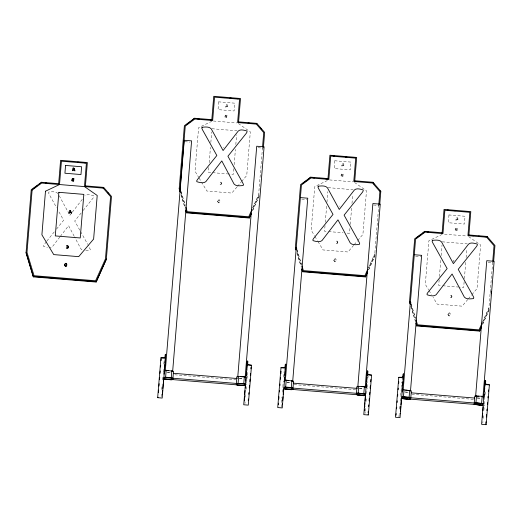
<?xml version="1.0" encoding="UTF-8"?>
<svg xmlns="http://www.w3.org/2000/svg" width="521" height="521" viewBox="0 0 521 521"><rect width="100%" height="100%" fill="white"/><g stroke="black" fill="none" stroke-linecap="round" stroke-linejoin="round"><path stroke-width="0.39" stroke-dasharray="2.6 1.95" d="M161.165 396.676L161.49 392.697M161.751 389.519L162.148 384.745M162.539 379.972L162.799 376.787M163.19 372.014L163.457 368.829M163.848 364.055L164.108 360.871M208.791 167.482L208.393 172.327L227.723 173.916M209.188 162.643L210.451 147.3M210.849 142.461L211.708 131.963M233.825 168.732L233.362 174.379L228.53 173.981M234.157 164.695L235.42 149.358M235.818 144.512L236.612 134.822M262.499 147.606L258.579 195.264L252.652 208.413M244.974 403.567L245.111 401.978M245.502 397.204L245.762 394.019M246.153 389.246L246.615 383.677M246.68 382.883L247.267 375.719M247.332 374.925L247.788 369.356M281.158 407.344L281.483 403.365M281.548 402.57L282.004 397.002M282.395 392.228L282.792 387.455M282.857 386.654L283.313 381.085M283.639 377.106L284.101 371.538M284.166 370.744L284.297 369.155M325.026 225.6L324.563 231.252L327.787 231.513M325.293 222.369L326.687 205.417M326.954 202.187L327.813 191.689M349.93 228.459L349.532 233.304L346.309 233.037M350.262 224.421L351.655 207.469M351.988 203.431L352.717 194.554M378.806 204.909L374.749 254.189L368.49 268.068M365.032 413.44L365.162 411.85M365.228 411.049L365.618 406.276M366.016 401.502L366.276 398.324M366.667 393.55L367.129 387.976M367.194 387.181L367.65 381.613M367.976 377.634L368.106 376.045M398.943 417.028L399.21 413.843M399.6 409.07L399.861 405.892M400.252 401.118L400.649 396.338M400.714 395.543L401.3 388.386M401.365 387.591L401.821 382.017M439.157 279.77L438.695 285.423L441.919 285.69M439.424 276.547L440.818 259.588M441.15 255.557L442.016 245.059M464.133 281.828L463.664 287.475L458.832 287.078M464.393 278.598L465.859 260.839M466.119 257.608L466.855 248.725M492.671 262.317L488.887 308.36L482.954 321.509M482.824 423.124L482.954 421.535M483.214 418.35L483.475 415.165M483.872 410.392L484.328 404.824M484.393 404.029L484.849 398.454M485.175 394.482L485.442 391.297M252.685 207.977L258.618 194.828M252.607 210.302L259.171 195.746M252.574 210.738L259.132 196.183M368.529 267.631L374.788 253.753M368.451 269.95L375.016 255.401M368.744 269.657L374.977 255.831M482.661 321.809L488.919 307.924M482.583 324.127L489.147 309.572M482.55 324.563L489.108 310.008M453.224 261.842L453.856 260.578M59.869 236.996L52.608 246.426L51.182 247.358L49.775 247.455M60.351 236.371L68.583 225.684L74.145 236.169M69.879 215.303L71.833 212.789M72.321 212.158L82.578 198.963M81.165 212.952L74.711 221.008L80.221 230.914M83.152 210.471L93.077 198.071L93.884 196.612L93.637 195.714C91.045 195.043 87.228 193.708 85.021 195.824M46.382 241.646L43.477 245.593L43.647 246.479L47.431 247.325M46.89 241.021L54.503 231.591M56.535 229.071L63.634 220.272L58.573 211.2M223.294 147.176L223.828 147.215M339.464 206.095L339.998 206.14M453.596 260.272L454.13 260.311M236.97 187L231.825 193.063L206.857 191.012L201.549 182.142M237.485 186.394L241.086 182.148M241.594 181.542L246.739 175.479L250.321 131.885L237.589 123.002M353.655 245.319L347.995 251.988L323.027 249.937L317.719 241.067M354.169 244.714L357.256 241.073M357.771 240.468L362.909 234.404L366.497 190.81L353.759 181.927M467.786 299.49L462.127 306.159L437.158 304.108L433.075 297.289M468.301 298.885L471.388 295.244M471.902 294.639L477.041 288.575L480.629 244.981L467.891 236.098M211.917 121.282L198.599 127.632L195.017 171.227L198.69 177.368M327.383 180.54L314.769 186.557L311.187 230.152L314.45 235.609M442.218 234.378L428.9 240.728L425.318 284.323L428.588 289.78M85.776 250.484L89.912 250.288L90.302 249.442L88.095 245.059M213.421 121.015L236.781 122.936M211.975 128.733L236.944 130.784M184.864 141.705L190.015 142.135M258.084 147.73L263.242 148.153M329.591 179.934L352.951 181.855M328.145 187.658L353.121 189.709M301.757 199.094L306.908 199.517M373.505 204.994L379.392 205.476M444.53 234.176L467.083 236.033M328.588 231.585L343.092 232.776M442.277 241.829L467.252 243.88M415.641 256.234L420.799 256.658M488.131 262.193L493.283 262.617M442.726 285.755L458.031 287.012M167.638 372.417L170.875 372.684M239.315 378.311L242.552 378.578M286.882 382.225L290.119 382.492M359.373 388.184L363.417 388.516M404.674 391.909L408.718 392.241M477.164 397.868L481.209 398.2M166.811 372.561L170.855 372.893M239.302 378.52L242.532 378.787M286.869 382.434L290.106 382.694M359.353 388.392L363.397 388.725M405.468 392.183L408.705 392.45M477.145 398.077L481.189 398.409M174.841 374.794L235.863 379.809M294.098 384.596L355.915 389.682M411.883 394.28L473.706 399.366M81.979 249.872L80.82 248.745L74.516 236.866M58.026 193.604C55.929 191.148 51.781 191.8 48.889 192.015L48.596 192.894L49.228 194.463L56.626 207.716M428.991 290.464L431.44 294.56M314.86 236.293L317.309 240.383M199.1 178.052L201.139 181.464M80.612 231.617L87.704 244.349M59.173 195.701L69.117 213.903M411.147 303.802L415.387 317.79M411.115 304.238L415.582 319.002M410.945 306.172L415.4 320.871M410.906 306.608L415.595 322.076M297.016 249.631L301.49 264.394M296.977 250.067L301.451 264.831M297.048 252.77L300.793 265.143M297.009 253.206L300.995 266.355M181.08 191.487L185.313 205.469M181.041 191.923L185.046 205.131M181.113 194.62L184.857 207M181.074 195.056L185.059 208.205M217.446 201.158C220.207 207.078 221.138 196 217.446 201.158M221.705 183.229L221.06 184.655L219.38 184.401L220.65 184.434L221.236 183.731L221.08 182.663L219.575 182.506L219.758 182.109L221.002 182.155L221.705 183.229M333.616 260.077C336.332 266.01 337.452 254.854 333.616 260.077M337.875 242.148L337.237 243.581L335.563 243.359L336.989 243.281L337.439 242.415L337.133 241.451L335.778 241.444L335.804 241.093L337.172 241.073L337.875 242.148M447.747 314.254C450.463 320.187 451.59 309.025 447.747 314.254M452.007 296.325L451.368 297.751L449.682 297.498L450.952 297.53L451.538 296.827L451.388 295.765L449.883 295.609L450.059 295.205L451.31 295.251L452.007 296.325M217.876 201.204L217.973 201.881A0.834 0.723 4.7 0 0 218.403 202.272L219.328 202.409L219.497 200.305L218.546 200.305A0.905 0.788 4.7 0 0 218.065 200.631L217.876 201.204M334.046 260.129L334.143 260.806A0.834 0.723 4.7 0 0 334.58 261.19L335.498 261.334L335.667 259.224L334.716 259.224A0.905 0.788 4.7 0 0 334.235 259.556L334.046 260.129M448.177 314.3L448.281 314.977A0.834 0.723 4.7 0 0 448.711 315.368L449.63 315.505L449.805 313.401L448.855 313.401A0.905 0.788 4.7 0 0 448.373 313.727L448.177 314.3M218.677 101.856L218.038 109.638L234.085 110.96L234.73 103.171L218.677 101.856M226.466 116.43L226.388 117.388L225.254 117.03L225.43 116.476L226.466 116.43M226.563 115.265L226.492 116.144L225.613 115.936L225.665 115.31L226.563 115.265M226.98 115.154L226.726 117.681L224.896 117.212L224.864 116.522L225.456 116.15A0.658 0.573 4.7 0 1 225.105 115.727L225.508 114.991L226.98 115.154M334.847 160.774L334.208 168.563L350.262 169.879L350.9 162.096L334.847 160.774M342.636 175.356L342.558 176.306L341.424 175.955L341.6 175.395L342.636 175.356M342.733 174.19L342.662 175.069L341.783 174.861L341.841 174.229L342.733 174.19M343.157 174.079L342.896 176.599L341.066 176.131L341.034 175.447L341.626 175.069A0.658 0.573 4.7 0 1 341.275 174.652L341.678 173.91L343.157 174.079M448.978 214.952L448.34 222.734L464.393 224.056L465.032 216.267L448.978 214.952M456.767 229.527L456.689 230.484L455.556 230.126L455.732 229.572L456.767 229.527M456.865 228.361L456.793 229.24L455.914 229.032L455.973 228.406L456.865 228.361M457.288 228.25L457.028 230.777L455.204 230.308L455.165 229.618L455.758 229.247A0.658 0.573 4.7 0 1 455.406 228.823L455.816 228.087L457.288 228.25M225.58 107.013L225.958 107.15L226.29 106.505L227.54 106.61C229.22 110.302 226.264 99.361 225.58 107.013M341.75 165.939L342.128 166.069L342.46 165.424L343.71 165.528C345.371 169.253 342.492 158.202 341.75 165.939M455.882 220.109L456.259 220.246L456.591 219.601L457.842 219.706C459.502 223.418 456.663 212.34 455.882 220.109M227.052 104.968L226.42 106.232L227.462 106.323L227.052 104.968M343.222 163.894L342.59 165.157L343.632 165.242L343.222 163.894M457.353 218.065L456.722 219.328L457.77 219.419L457.353 218.065"/><path stroke-width="0.78" d="M85.431 185.886L103.666 187.384L111.501 196.43L106.317 259.478L96.144 282.037L33.318 276.872L26.083 252.457M41.328 182.695L41.361 182.259L58.678 183.685M58.639 184.121L60.592 160.331L87.352 162.532L85.392 186.316M103.666 187.384L103.627 187.82L102.044 187.69M96.144 282.037L106.349 259.041M158.475 392.45L158.671 390.066M158.996 386.087L159.192 383.697M159.517 379.718L159.719 377.334M160.045 373.355L160.24 370.972M160.566 366.992L160.696 365.397M161.093 360.623L161.223 359.034M164.929 357.79L165.196 354.606L165.789 354.326L162.194 398.064L157.661 397.686L160.943 357.745L164.369 357.693L164.975 357.243M162.656 390.112L162.519 394.104M162.786 388.523L163.177 383.749M163.314 382.153L163.64 378.181M163.965 374.202L164.226 371.017M164.356 369.428L164.753 364.654M164.883 363.059L165.209 359.08M165.339 357.491L165.6 354.306M164.616 378.93L164.734 377.549L165.6 377.412L171.858 377.986L171.982 379.535L164.857 379.099L171.982 379.535M165.268 371.069L184.239 140.266L191.604 140.872L172.646 371.434M163.881 377.478L165.619 377.204L166.186 370.281L173.513 371.304L172.829 379.607L171.096 379.881L163.77 378.858M245.43 384.185L243.763 383.632L236.371 383.436L172.946 378.226L171.279 377.673L171.852 370.75M251.259 213.649L249.292 218.012L186.466 212.848L185.795 210.093M211.826 119.661L194.509 118.241L191.943 120.54M238.54 122.298L240.5 98.508L213.747 96.307L211.786 120.097L210.217 119.967M256.781 123.796L256.814 123.36L238.579 121.862M249.292 218.012L251.298 213.213M245.319 385.566L237.921 385.371L236.254 384.817L236.938 376.52L244.336 376.709L245.997 377.263M237.107 384.889L237.485 383.384L243.75 383.834L244.583 384.114L244.206 385.618L237.107 384.889L244.466 385.494M237.771 376.794L256.729 146.225L264.088 146.831L245.111 377.634M238.104 383.163L238.67 376.24M262.532 147.169L263.73 132.634L256.352 124.109L237.622 122.565L239.543 99.211L214.574 97.16L212.653 120.514L194.815 119.049L185.255 126.102L180.136 188.374L180.611 189.931M243.763 383.632L244.336 376.709M263.424 147.293L264.648 132.406L256.814 123.36M244.512 400.949L244.577 396.846M244.772 394.462L245.098 390.483M245.3 388.093L245.56 384.915M245.886 380.936L246.146 377.751M246.342 375.367L246.674 371.388M246.869 368.998L247.332 361.027L243.737 404.765L248.27 405.136L251.552 365.188L248.185 364.583L247.657 364.042M247.612 364.589L247.872 361.405L247.521 361.04M248.256 400.636L248.387 399.04M248.778 394.267L248.914 392.678M249.305 387.904L249.5 385.514M249.826 381.541L250.021 379.151M250.354 375.172L250.484 373.583M250.875 368.809L251.005 367.214M278.331 404.706L278.461 403.117M278.794 399.138L278.989 396.755M279.38 391.981L279.51 390.385M279.901 385.612L280.031 384.023M280.428 379.249L280.558 377.653M280.884 373.681L281.079 371.291M284.987 367.663L285.248 364.479L285.84 364.192L282.245 407.93L277.719 407.559L281.001 367.611L284.427 367.559L285.033 367.116M282.649 400.779L282.975 396.8M283.17 394.417L283.561 389.636M284.219 381.685L284.544 377.705M284.74 375.315L285.065 371.336M285.261 368.953L285.658 364.179M284.674 388.803L284.792 387.422L285.658 387.279L291.91 387.858L292.04 389.408L284.915 388.966L292.04 389.408M285.319 380.929L301.431 185.02L310.985 177.967L328.823 179.432L330.744 156.079L355.713 158.137L353.792 181.49L372.522 183.027L379.9 191.552L378.839 204.479M283.938 387.35L285.671 387.077L286.244 380.154L293.57 381.177L292.887 389.474L291.154 389.747L283.828 388.731M365.488 394.052L358.161 393.036L356.423 393.309L292.997 388.093L291.337 387.539L291.903 380.617M292.704 381.294L307.755 198.201L300.396 197.596M367.429 272.568L365.462 276.938L302.636 271.767L301.965 269.012M327.996 178.586L310.679 177.16L308.119 179.458M327.956 179.016L329.917 155.232L356.67 157.427L354.716 181.217M354.749 180.78L372.984 182.285L373.993 183.926M365.462 276.938L367.468 272.131M365.371 395.432L363.638 395.713L356.312 394.69L356.996 386.387L364.387 386.582L366.055 387.136M357.159 394.762L357.276 393.381L358.142 393.244L364.4 393.817L364.524 395.367L357.399 394.925L364.524 395.367M357.829 386.647L372.88 203.555L380.245 204.16L365.234 386.68M358.161 393.036L358.728 386.113M363.821 393.498L364.387 386.582M379.724 204.61L380.818 191.331L372.984 182.285M364.563 410.815L364.44 409.102M364.57 407.513L364.96 402.74M365.091 401.15L365.482 396.377M366.204 387.624L366.53 383.645M366.725 381.255L367.051 377.276M367.181 375.687L367.39 370.9L363.795 414.638L368.327 415.009L371.61 375.061L368.236 374.449L367.715 373.909M367.605 375.257L367.93 371.278L367.579 370.913M368.119 412.892L368.249 411.303M368.64 406.523L368.77 404.934M369.096 400.955L369.291 398.572M369.623 394.592L369.819 392.202M370.144 388.223L370.34 385.84M370.665 381.86L370.861 379.47M396.058 415.191L396.188 413.596M396.579 408.822L396.709 407.233M397.106 402.459L397.236 400.864M397.627 396.09L397.757 394.501M398.148 389.728L398.285 388.138M398.676 383.365L398.806 381.769M402.779 377.347L403.039 374.163L403.632 373.876L400.037 417.614L395.504 417.243L398.793 377.295L402.219 377.243L402.824 376.8M400.369 411.258L400.766 406.484M400.896 404.895L401.287 400.121M401.938 392.163L402.271 388.184M402.466 385.8L402.792 381.821M402.987 379.431L403.449 373.863M402.466 398.487L402.577 397.106L403.443 396.963L409.701 397.543L409.825 399.093L402.7 398.65L409.825 399.093M402.297 390.112L403.182 389.825L415.563 239.198L425.116 232.145L442.954 233.61L444.875 210.256L469.844 212.308L467.923 235.661L486.653 237.205L494.032 245.73L492.775 261.073M401.73 397.035L403.462 396.761L404.029 389.838L411.362 390.861L410.678 399.158L408.946 399.431L401.613 398.415M483.273 403.736L475.947 402.72L474.214 402.993L410.789 397.777L409.128 397.223L409.695 390.301M410.47 391.238L421.645 255.336L414.286 254.736M481.567 326.745L479.594 331.109L416.767 325.944L416.103 323.189M442.127 232.757L424.817 231.337L422.251 233.636M442.095 233.193L444.048 209.403L470.802 211.604L468.848 235.394M487.083 236.892L487.115 236.456L468.88 234.958M479.594 331.109L481.599 326.309M483.162 405.117L481.43 405.397L474.103 404.374L474.787 396.071L482.179 396.266L483.846 396.82M474.95 404.446L475.328 402.935L481.593 403.391L482.426 403.671L482.049 405.175L474.95 404.446L482.316 405.051M475.595 396.592L486.77 260.695L494.129 261.301L482.98 396.963M475.947 402.72L476.52 395.797M481.612 403.182L482.179 396.266M491.023 293.297L491.153 291.695M493.628 261.555L494.95 245.502L487.115 236.456M482.355 417.197L482.687 413.218M482.882 410.835L483.208 406.855M483.931 398.103L484.256 394.123M484.452 391.74L484.777 387.761M484.908 386.165L485.181 380.584L481.586 424.322L486.113 424.693L489.401 384.745L486.028 384.133L485.5 383.593M485.455 384.14L485.722 380.962L485.37 380.597M485.839 423.371L485.969 421.782M486.367 417.008L486.562 414.618M486.888 410.639L487.018 409.05M487.409 404.276L487.539 402.681M487.936 397.907L488.066 396.318M488.457 391.545L488.587 389.955M252.027 209.442L248.732 216.743L187.202 211.689L185.789 207.026M367.539 269.826L364.908 275.668L303.372 270.607L301.959 265.944M482.329 322.538L479.04 329.839L417.503 324.785L416.09 320.122M157.674 397.523L158.084 397.223M164.454 370.561L166.186 370.281M284.505 380.428L286.244 380.154M41.361 182.259L31.24 189.729L26.05 252.893L33.318 276.872M33.103 188.758L37.532 185.496M39.427 184.095L40.69 183.164M194.509 118.241L184.395 125.704L179.198 188.869L180.136 191.962M186.251 124.74L190.048 121.94M310.679 177.16L300.565 184.623L295.368 247.794L296.071 250.113M302.427 183.659L306.849 180.396M424.817 231.337L414.696 238.8L409.499 301.965L410.203 304.284M416.559 237.837L420.981 234.567M165.3 370.626L168.596 370.692M285.358 380.499L288.654 380.558M475.634 396.142L478.929 396.201M282.108 404.035L282.571 403.977M399.9 413.72L400.362 413.661M403.182 389.825L404.029 389.838M223.437 97.544L225.059 97.674M229.924 98.078L231.545 98.209M236.41 98.606L238.032 98.743M197.622 118.931L199.198 119.062M203.919 119.452L205.495 119.576M241.711 122.559L243.3 122.689M248.055 123.08L249.644 123.21M333.121 155.929L334.743 156.066M345.286 156.932L346.908 157.062M351.766 157.466L353.388 157.596M313.004 177.791L314.58 177.921M319.301 178.306L320.877 178.436M325.599 178.827L327.175 178.957M369.78 182.454L371.362 182.584M77.583 162.168L79.205 162.298M84.07 162.695L85.691 162.832M447.252 210.106L448.874 210.237M453.739 210.64L455.361 210.771M45.262 183.021L46.831 183.151M51.559 183.535L53.129 183.666M427.142 231.962L428.711 232.092M433.433 232.483L435.009 232.613M472.019 235.655L473.602 235.785M478.363 236.176L479.945 236.306M484.706 236.697L486.288 236.827M186.498 212.412L249.325 217.576M302.668 271.337L365.501 276.501M33.351 276.436L96.177 281.601M416.8 325.508L479.633 330.672M160.93 357.907L165.463 358.279M247.013 364.98L251.539 365.358M280.988 367.774L285.515 368.145M367.064 374.853L371.597 375.224M398.78 377.458L403.306 377.829M484.856 384.537L489.388 384.908M240.272 376.585L244.316 376.917M361.138 386.517L364.967 386.895M405.631 390.177L409.675 390.509M173.35 373.283L236.775 378.493M293.408 383.15L356.833 388.366M411.199 392.834L474.624 398.051M165.619 377.204L171.279 377.673M285.671 387.077L291.337 387.539M403.462 396.761L409.128 397.223M164.734 377.549L172.093 378.155M237.218 383.508L244.583 384.114M284.792 387.422L292.151 388.021M357.276 393.381L364.635 393.987M402.577 397.106L409.942 397.705M475.067 403.065L482.426 403.671M172.829 379.607L236.254 384.817M292.887 389.474L356.312 394.69M410.678 399.158L474.103 404.374M482.166 396.468L482.993 396.748M291.89 380.825L292.717 381.105M171.832 370.959L172.666 371.232M485.774 424.166L486.126 424.53M367.989 414.482L368.34 414.846M356.878 387.767L357.36 388.106M236.827 377.901L237.302 378.233M379.737 190.556L380.779 191.767M260.435 128.016L261.477 129.221M107.808 192.646L108.85 193.851M410.444 301.477L410.913 303.027M409.539 301.529L410.242 303.854M416.064 323.626L416.767 325.944M296.306 247.299L296.781 248.856M295.407 247.358L296.11 249.676M301.933 269.448L302.636 271.767M179.237 188.433L180.409 192.301M185.997 211.298L186.466 212.848M64.33 264.727C67.046 270.66 68.173 259.504 64.33 264.727M68.59 246.798L67.951 248.224L66.278 248.003L67.704 247.931L68.16 247.058L67.847 246.101L66.499 246.094L66.525 245.743L67.893 245.723L68.59 246.798M64.767 264.772L64.864 265.45A0.834 0.723 4.7 0 0 65.294 265.84L66.213 265.977L66.388 263.873L65.438 263.873A0.905 0.788 4.7 0 0 64.956 264.199L64.767 264.772M32.107 190.119L26.988 252.398L34.047 275.707L95.584 280.767L105.47 258.852L110.582 196.651L103.204 188.127L41.667 183.073L32.107 190.119M45.483 191.22L41.901 234.815L53.741 254.6L78.71 256.651L93.624 239.067L97.212 195.473L84.474 186.59L86.395 163.236L61.426 161.184L59.505 184.538L45.483 191.22M58.86 192.321L55.278 235.915L80.247 237.967L83.835 194.372L58.86 192.321M65.561 165.444L64.923 173.226L80.976 174.548L81.615 166.759L65.561 165.444M73.35 179.999L73.272 180.956L72.139 180.598L72.315 180.045L73.35 179.999M73.448 178.84L73.376 179.712L72.497 179.504L72.556 178.879L73.448 178.84M73.871 178.723L73.611 181.249L71.787 180.78L71.748 180.09L72.341 179.719A0.658 0.573 4.7 0 1 71.989 179.296L72.399 178.56L73.871 178.723M202.096 127.248L201.803 128.127L202.435 129.696L216.847 155.505L197.563 179.393L196.691 180.82L196.86 181.712C199.55 182.48 203.457 183.705 205.815 181.66L221.796 160.917L234.027 183.978C236.046 186.459 240.272 185.769 243.125 185.515L243.515 184.675L242.877 183.118L227.918 156.241L246.29 133.304L247.097 131.846L246.85 130.947C244.251 130.276 240.435 128.941 238.234 131.058L223.092 150.536L211.239 128.837C209.142 126.382 204.987 127.026 202.096 127.248M318.266 186.173L317.973 187.046L318.605 188.615L333.017 214.424L313.733 238.318L312.861 239.745L313.03 240.637C315.719 241.405 319.627 242.623 321.985 240.578L337.966 219.842L350.197 242.903C352.216 245.384 356.442 244.688 359.295 244.44L359.685 243.594L359.054 242.044L344.094 215.166L362.46 192.223L363.267 190.771L363.02 189.872C360.421 189.201 356.605 187.866 354.404 189.976L339.262 209.455L327.409 187.755C325.312 185.3 321.157 185.951 318.266 186.173M432.404 240.344L432.111 241.223L432.743 242.793L447.148 268.602L427.871 292.489L426.992 293.916L427.161 294.808C429.851 295.576 433.765 296.801 436.123 294.756L452.098 274.013L464.335 297.074C466.347 299.555 470.574 298.865 473.426 298.611L473.817 297.771L473.185 296.215L458.226 269.337L476.591 246.4L477.399 244.942L477.151 244.043C474.553 243.372 470.743 242.037 468.535 244.154L453.394 263.633L441.541 241.933C439.444 239.478 435.289 240.122 432.404 240.344M72.471 170.588L72.849 170.719L73.181 170.074L74.431 170.178C76.112 173.871 73.161 162.878 72.471 170.588M68.974 213.096L69.352 213.232L69.684 212.588L70.934 212.692C72.614 216.384 69.658 205.443 68.974 213.096M73.936 168.543L73.305 169.807L74.353 169.892L73.943 168.543M70.446 211.051L69.814 212.321L70.856 212.405L70.446 211.051"/></g></svg>
